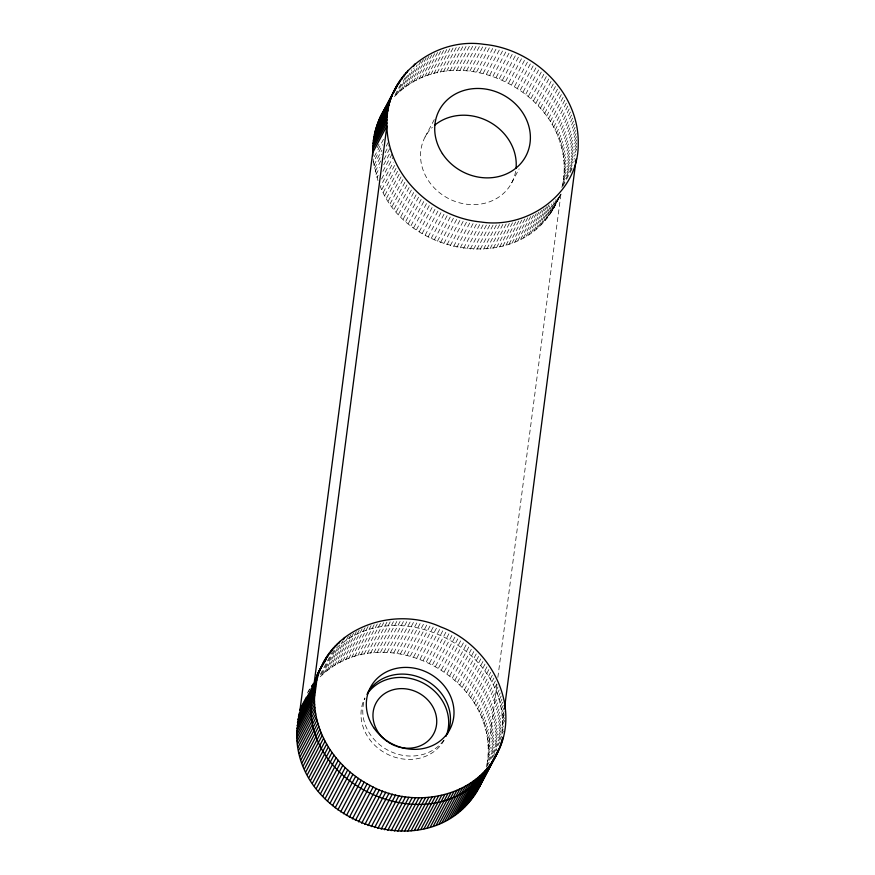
<?xml version="1.0" encoding="UTF-8"?>
<svg xmlns="http://www.w3.org/2000/svg" width="875" height="875" viewBox="0 0 875 875"><rect width="100%" height="100%" fill="white"/><g stroke="black" fill="none" stroke-linecap="round" stroke-linejoin="round"><path stroke-width="0.66" stroke-dasharray="4.38 3.28" d="M487.025 764.181C501.769 678.037 382.178 615.42 319.966 676.988L334.13 650.234C396.342 588.667 515.933 651.284 501.189 737.428L487.025 764.181L486.456 767.189M561.892 187.458C583.133 98.405 456.531 30.581 393.903 97.136L401.909 82.009M496.967 684.184L488.13 751.909L505.247 719.578M497.853 677.414L560.777 195.223M502.294 725.156L504.241 710.259M558.928 197.159C528.15 276.008 408.472 258.508 380.384 186.659L393.323 162.236M396.047 94.948L405.289 77.503M398.278 92.837L408.745 73.062M400.586 90.825L411.677 69.88M402.992 88.878L414.072 67.944M405.464 87.03L417.167 64.925M408.023 85.269L421.575 59.675M410.648 83.595L424.2 58.002M377.158 147.722L379.006 144.233M413.35 82.009L426.902 56.427M374.314 156.658L384.169 138.042M416.106 80.533L429.658 54.939M377.978 180.644L373.439 162.105L382.681 144.659M418.939 79.144L433.103 52.391M373.909 165.222L381.916 150.095M421.827 77.853L435.991 51.1M374.5 168.339L381.883 154.372M386.203 146.234L388.664 141.575M424.78 76.661L438.944 49.908M375.2 171.434L380.745 160.967M385.055 152.819L389.364 144.681M427.777 75.578L441.941 48.825M376.009 174.53L379.706 167.541M384.016 159.403L390.173 147.766M430.817 74.594L444.992 47.841M376.939 177.592L378.175 175.263M383.72 164.795L391.103 150.839M433.913 73.708L448.088 46.955M382.911 171.336L392.142 153.891M437.052 72.931L451.216 46.178M381.587 179.014L393.291 156.909M440.223 72.264L454.387 45.511M443.439 71.695L457.603 44.942M381.752 189.623L394.68 165.189M446.677 71.247L460.841 44.494M383.217 192.544L397.381 165.791M449.936 70.897L464.111 44.144M384.792 195.431L398.956 168.678M453.228 70.656L467.392 43.903M386.466 198.275L400.63 171.522M456.531 70.525L470.695 43.772M388.248 201.075L402.413 174.322M459.856 70.503L474.02 43.75M425.075 136.992L434.317 119.547M390.119 203.82L404.283 177.067M463.181 70.591L477.356 43.837M392.088 206.511L406.252 179.758M466.528 70.787L480.692 44.034M394.144 209.147L408.319 182.394M469.864 71.094L484.028 44.341M396.298 211.717L410.462 184.964M473.2 71.509L487.364 44.756M398.541 214.233L412.705 187.48M476.536 72.023L490.7 45.27M400.87 216.683L415.034 189.93M479.861 72.658L494.025 45.905M403.277 219.056L417.441 192.303M483.164 73.391L497.328 46.638M405.759 221.364L419.923 194.611M486.456 74.233L500.62 47.469M408.319 223.595L422.483 196.842M489.727 75.173L503.891 48.42M410.955 225.75L425.119 198.986M492.964 76.223L507.128 49.47M413.667 227.817L427.831 201.064M496.18 77.372L510.344 50.619M416.434 229.808L430.598 203.055M499.363 78.619L513.527 51.866M419.267 231.711L433.442 204.958M502.502 79.964L516.666 53.211M422.166 233.527L436.33 206.773M505.597 81.419L519.761 54.655M425.119 235.255L439.283 208.502M508.648 82.961L522.812 56.197M428.127 236.895L442.291 210.142M511.656 84.591L525.82 57.838M431.178 238.438L445.342 211.684M514.609 86.319L528.773 59.566M434.273 239.881L448.448 213.128M517.508 88.134L531.672 61.381M437.423 241.227L451.587 214.473M520.341 90.037L534.505 63.284M440.595 242.484L454.759 215.72M523.108 92.028L537.283 65.275M443.811 243.633L457.975 216.869M525.82 94.106L539.984 67.353M447.048 244.672L461.223 217.919M528.456 96.261L542.62 69.497M450.319 245.623L464.483 218.87M531.016 98.481L545.18 71.728M453.611 246.455L467.775 219.702M533.509 100.789L547.673 74.036M456.914 247.198L471.089 220.434M535.916 103.173L550.08 76.409M460.239 247.822L474.403 221.069M538.234 105.612L552.398 78.859M463.575 248.347L477.739 221.583M540.477 108.128L554.641 81.375M466.911 248.752L481.075 221.998M542.631 110.698L556.795 83.945M470.247 249.058L484.422 222.305M544.688 113.334L558.852 86.581M473.594 249.255L487.758 222.502M546.656 116.036L560.82 89.272M511.7 182.853L519.094 168.897M476.919 249.342L491.083 222.589M548.527 118.781L562.702 92.017M480.244 249.32L494.408 222.567M550.309 121.57L564.473 94.817M483.547 249.189L497.711 222.436M551.983 124.414L566.147 97.661M486.839 248.948L501.003 222.195M553.558 127.302L567.722 100.548M490.098 248.609L504.263 221.845M555.023 130.222L569.198 103.469M493.336 248.15L507.511 221.397M556.391 133.186L570.555 106.433M496.552 247.581L510.716 220.828M557.648 136.183L571.812 109.43M499.723 246.914L513.887 220.161M558.797 139.202L572.961 112.448M502.863 246.137L517.027 219.384M559.836 142.253L574 115.5M505.958 245.263L520.122 218.498M560.766 145.327L574.93 118.573M508.998 244.278L523.173 217.514M561.575 148.411L575.739 121.658M512.006 243.184L526.17 216.431M562.275 151.517L576.45 124.764M514.948 241.992L529.112 215.239M562.866 154.623L576.417 129.03M517.836 240.713L532 213.948M563.336 157.741L577.5 130.988M520.669 239.323L534.833 212.559M563.697 160.869L577.861 134.116M523.425 237.836L536.977 212.242M563.938 163.986L577.478 138.392M526.127 236.261L539.678 210.667M564.058 167.103L577.609 141.509M528.752 234.587L542.303 208.994M564.058 170.209L577.609 144.616M531.311 232.816L545.475 206.062M563.948 173.305L577.5 147.711M533.783 230.967L547.334 205.373M563.73 176.378L575.433 154.273M536.189 229.031L549.741 203.438M563.38 179.441L574.47 158.495M538.497 227.008L549.587 206.062M562.931 182.47L574.011 161.536M540.728 224.897L551.819 203.962M562.352 185.478L572.206 166.863M542.872 222.72L553.962 201.775M562.898 186.123L572.141 168.678M544.928 220.456L556.008 199.522M546.886 218.127L556.741 199.511M548.745 215.72L558.6 197.105M550.506 213.248L560.361 194.633M552.169 210.711L560.864 194.152M553.733 208.108L561.127 194.152M309.466 689.161L307.005 693.809L308.558 691.206M320.294 674.527L331.997 652.422M322.186 674.877L336.361 648.123M324.494 672.853L338.669 646.1M326.889 670.906L342.825 640.806M329.361 669.047L343.525 642.294M331.909 667.286L349.617 633.839M334.534 665.602L351.652 633.27M337.225 664.016L354.933 630.569M339.992 662.528L357.109 630.197M342.814 661.128L360.522 627.692M345.702 659.837L362.819 627.506M348.644 658.645L366.352 625.198M351.641 657.552L369.348 624.105M354.681 656.556L372.389 623.109M357.777 655.67L375.484 622.223M360.905 654.883L378.613 621.436M364.077 654.205L381.784 620.769M367.292 653.636L385 620.189M370.53 653.177L388.237 619.73M373.789 652.816L391.497 619.38M377.07 652.575L394.778 619.128M380.384 652.433L398.092 618.997M383.698 652.411L401.406 618.964M387.034 652.487L404.742 619.041M390.37 652.673L408.078 619.237M393.706 652.98L411.414 619.533M397.042 653.384L414.75 619.938M400.378 653.898L418.086 620.452M403.703 654.511L421.411 621.075M407.017 655.244L424.725 621.797M410.309 656.075L428.006 622.628M413.569 657.016L431.277 623.569M416.817 658.055L434.525 624.608M420.033 659.192L437.741 625.756M423.216 660.439L440.923 626.992M426.355 661.784L444.062 628.337M429.461 663.217L447.169 629.781M432.512 664.759L450.22 631.312M435.52 666.389L453.228 632.942M438.484 668.106L456.192 634.659M441.383 669.922L459.091 636.475M444.216 671.814L461.923 638.378M446.994 673.805L464.702 640.358M449.706 675.872L467.414 642.425M452.342 678.016L470.05 644.58M454.913 680.247L472.62 646.8M457.406 682.544L475.114 649.097M459.823 684.917L477.531 651.47M462.153 687.356L479.861 653.909M464.395 689.872L482.103 656.425M466.55 692.442L484.258 658.995M468.617 695.067L486.325 661.631M470.597 697.758L488.305 664.311M472.478 700.503L490.186 667.056M474.261 703.292L491.969 669.845M475.934 706.136L493.642 672.689M477.52 709.013L495.228 675.577M478.997 711.944L496.705 678.497M480.364 714.897L497.481 682.566M481.633 717.894L499.341 684.447M482.792 720.913L500.5 687.466M483.831 723.964L500.948 691.633M484.772 727.027L501.889 694.695M485.592 730.111L503.3 696.675M486.303 733.217L504.011 699.77M486.894 736.334L504.602 702.887M487.375 739.452L504.492 707.12M487.736 742.569L505.444 709.122M487.977 745.686L505.684 712.25M488.108 748.803L505.225 716.472M488.02 755.005L503.377 726.02M487.802 758.089L503.158 729.105M487.473 761.141L503.409 731.041M487.069 766.03L500.008 741.595M492.548 757.367L496.858 749.23M309.116 690.364L310.22 688.669M373.078 158.988L373.439 162.105M515.627 171.391A49.011 43.433 27.9 0 1 448.066 198.308A49.011 43.433 27.9 0 1 432.348 127.302M444.172 740.13A44.92 39.812 27.9 0 1 386.127 753.561A44.92 39.812 27.9 0 1 364.864 697.933M443.702 740.294A44.92 39.812 27.9 0 1 389.298 750.925A44.92 39.812 27.9 0 1 364.109 701.072M364.514 699.727A44.92 39.812 27.9 0 1 364.973 698.414"/><path stroke-width="1.31" d="M296.767 731.741L299.119 713.497L316.827 680.05C328.913 627.233 394.625 605.467 440.923 626.992C489.311 644.842 522.561 705.491 497.055 753.736L479.347 787.183C433.759 871.992 293.705 823.036 296.767 731.741L314.475 698.305L316.827 680.05M372.848 155.859C371.7 137.55 377.005 118.847 388.03 104.125M386.881 122.883C386.039 73.391 437.073 36.892 484.028 44.341C533.531 48.967 579.075 92.323 578.233 143.456C579.064 192.948 528.03 229.447 481.075 221.998C431.583 217.372 386.039 174.016 386.881 122.883L372.717 149.636M317.625 677.108L299.917 710.544L372.717 152.742L386.881 125.989L314.081 683.791C285.545 788.605 451.391 856.417 496.847 753.058M504.416 708.903L575.827 161.7M299.917 710.544L300.825 707.645M314.081 683.791L318.38 672.438L326.145 659.433M479.347 787.183L483.055 778.87M380.231 117.108L397.206 84.984M378.984 119.875L398.77 82.381M386.269 106.608L392.427 94.97M393.663 92.641L400.433 79.844M377.847 122.697L392.022 95.944M376.83 125.552L390.994 98.798M399.12 83.191L402.205 77.372M401.603 79.625L404.064 74.966M375.911 128.461L390.075 101.697M404.173 76.125L406.022 72.636M375.112 131.392L389.277 104.639M406.842 72.702L408.067 70.372M374.423 134.367L388.587 107.614M373.855 137.375L388.019 110.622M373.395 140.416L387.559 113.652M413.525 66.391L414.761 64.061M373.045 143.467L387.22 116.714M372.827 146.552L386.991 119.787M575.291 161.044L576.516 158.725M318.489 672.044L324.712 660.373M317.144 674.767L321.912 665.755M322.733 664.453L326.266 657.77M317.133 675.205L320.677 668.522M324.384 661.916L327.928 655.222M316.006 678.027L319.55 671.333M313.206 683.867L311.981 686.197L313.83 683.78M327.327 657.212L329.689 652.75M301.438 706.486L306.37 697.178M311.916 686.711L313.141 684.381M314.989 680.892L318.533 674.198M329.766 653.68L331.538 650.344M331.723 651.339L333.495 648.003M334.359 647.959L335.541 645.739M298.441 716.472L316.148 683.025M336.492 645.772L337.673 643.552M297.883 719.48L315.58 686.033M338.713 643.661L339.894 641.441M297.423 722.509L315.131 689.073M297.095 725.572L314.803 692.125M343.416 639.691L344.597 637.459M296.877 728.645L314.584 695.209M296.789 734.858L314.497 701.411L314.475 698.305M296.92 737.964L314.628 704.528L314.497 701.411M297.161 741.092L314.869 707.645L314.628 704.528M297.522 744.209L315.23 710.763L314.869 707.645M298.003 747.327L315.711 713.88L315.23 710.763M298.605 750.444L316.312 716.997L315.711 713.88M299.305 753.539L317.012 720.092L316.312 716.997M300.125 756.623L317.833 723.188L317.012 720.092M301.066 759.697L318.773 726.25L317.833 723.188M302.116 762.748L319.812 729.302L318.773 726.25M303.264 765.767L320.972 732.32L319.812 729.302M304.533 768.753L322.241 735.317L320.972 732.32M305.9 771.717L323.608 738.27L322.241 735.317M307.377 774.638L325.084 741.202L323.608 738.27M308.963 777.525L326.67 744.078L325.084 741.202M310.647 780.358L328.355 746.922L326.67 744.078M312.419 783.158L330.127 749.711L328.355 746.922M314.3 785.903L332.008 752.456L330.127 749.711M316.28 788.583L333.988 755.147L332.008 752.456M318.347 791.219L336.055 757.772L333.988 755.147M320.502 793.789L338.209 760.342L336.055 757.772M322.744 796.294L340.452 762.858L338.209 760.342M325.084 798.744L342.792 765.297L340.452 762.858M327.491 801.117L345.198 767.67L342.792 765.297M329.984 803.414L347.692 769.967L345.198 767.67M332.555 805.634L350.262 772.198L347.692 769.967M335.191 807.789L352.898 774.342L350.262 772.198M337.903 809.856L355.611 776.409L352.898 774.342M340.681 811.836L358.389 778.389L355.611 776.409M343.514 813.739L361.222 780.292L358.389 778.389M346.423 815.544L364.131 782.108L361.222 780.292M349.377 817.272L367.084 783.825L364.131 782.108M352.384 818.902L370.092 785.455C411.994 809.069 474.108 798.853 497.055 753.736M355.436 820.433L373.144 786.997M358.542 821.877L376.25 788.43M361.681 823.222L379.389 789.775M364.864 824.458L382.572 791.022M368.08 825.606L385.788 792.159M371.328 826.645L389.036 793.198M374.598 827.586L392.306 794.139M377.891 828.417L395.598 794.97M381.194 829.139L398.902 795.703M384.519 829.762L402.227 796.316M387.855 830.277L405.562 796.83M391.191 830.681L408.898 797.234M394.527 830.977L412.234 797.541M397.863 831.173L415.57 797.727M401.198 831.25L418.906 797.803M404.512 831.217L422.22 797.781M407.827 831.086L425.534 797.639M411.108 830.834L428.816 797.398M414.378 830.484L432.086 797.038M417.616 830.025L435.312 796.578M420.82 829.445L438.528 796.009M423.992 828.778L441.7 795.331M427.12 827.991L444.828 794.544M430.216 827.105L447.923 793.658M433.256 826.109L450.964 792.663M436.253 825.016L453.961 791.569M439.195 823.823L456.903 790.377M442.083 822.522L459.791 789.086M444.905 821.133L462.612 787.686M447.672 819.645L465.38 786.198M450.363 818.059L468.07 784.613M452.988 816.375L470.695 782.928M455.536 814.603L473.244 781.167M458.008 812.755L475.716 779.308M460.403 810.808L478.111 777.361M462.711 808.773L480.419 775.337M464.931 806.663L482.639 773.227M467.064 804.475L484.772 771.039M501.714 740.064L503.486 736.717M469.109 802.211L486.817 768.764M500.916 743.006L502.688 739.659M471.067 799.87L488.775 766.434M500.008 745.916L501.78 742.569M472.916 797.464L490.623 764.017M484.291 776.552L489.212 767.244M490.448 764.914L496.606 753.288M497.219 752.117L500.762 745.434M474.677 794.992L492.384 761.545M481.928 781.692L499.636 748.245M476.339 792.444L498.4 751.023M367.084 783.825L370.092 785.455M434.634 125.245A49.011 43.433 27.9 0 1 488.709 121.538A49.011 43.433 27.9 0 1 516.042 168.339M387.111 741.42A32.67 28.952 27.9 0 1 387.844 691.742A32.67 28.952 27.9 0 1 436.417 717.117A32.67 28.952 27.9 0 1 396.167 746.145M395.095 745.752A32.67 28.952 27.9 0 1 394.045 745.325M393.006 744.855A32.67 28.952 27.9 0 1 390.972 743.827M389.977 743.269A32.67 28.952 27.9 0 1 388.041 742.066M366.964 694.334A44.92 39.812 27.9 0 1 423.566 683.277A44.92 39.812 27.9 0 1 445.988 736.378M367.992 692.169A44.92 39.812 27.9 0 1 425.337 679.941A44.92 39.812 27.9 0 1 447.202 734.3M442.367 153.573A49.011 43.433 27.9 0 0 525.131 157.423A49.011 43.433 27.9 0 0 480.156 88.517A49.011 43.433 27.9 0 0 442.367 153.573M373.691 727.639A44.92 39.812 27.9 0 0 449.487 730.089A44.92 39.812 27.9 0 0 407.302 667.428A44.92 39.812 27.9 0 0 373.691 727.639"/></g></svg>
